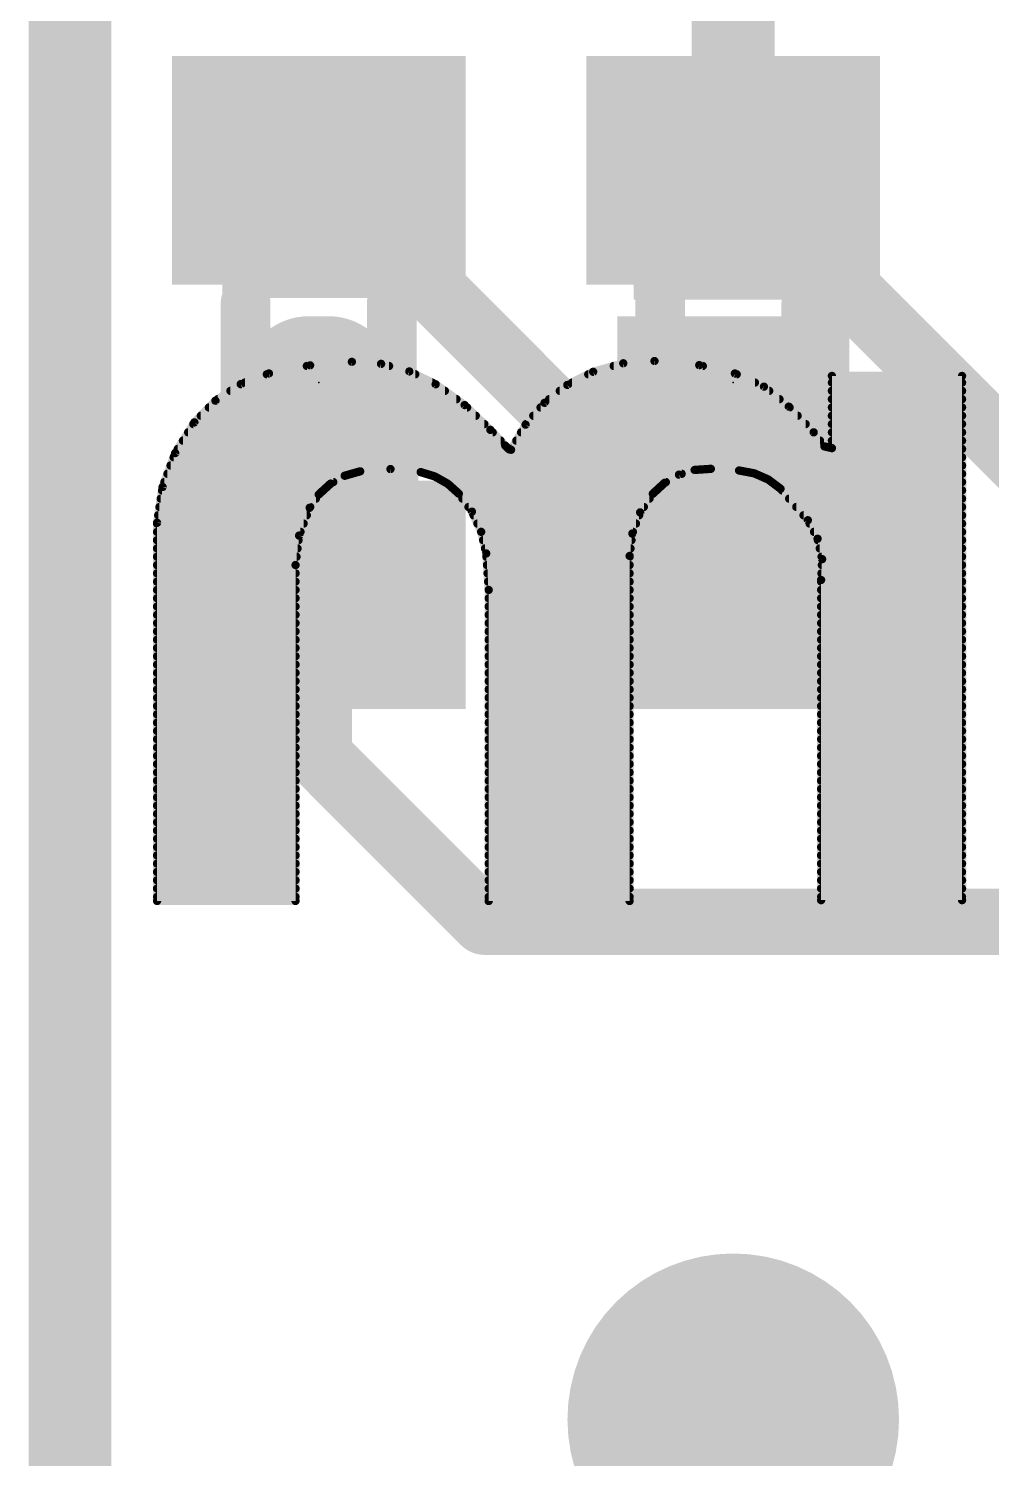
# Model space of a CAD drawing. Extents: x -90 to 26, y -1 to 33.
# Drawn here: x 2.921 to 5.871, y 13.215 to 17.594 of the extents above; entities that cross this region are included whole.
import ezdxf

# ---------------------------------------------------------------- set-up
doc = ezdxf.new("R2010")
doc.units = 0
for name, color, linetype in [('1', 12, 'CONTINUOUS'), ('16', 132, 'CONTINUOUS'), ('18', 110, 'CONTINUOUS'), ('21', 41, 'CONTINUOUS'), ('22', 40, 'CONTINUOUS'), ('23', 53, 'CONTINUOUS'), ('51', 53, 'CONTINUOUS')]:
    doc.layers.add(name, color=color, linetype=linetype)

# ---------------------------------------------------------------- blocks, each defined once
blk = doc.blocks.new('RECT')
blk.add_solid([(-0.5, -0.5), (0.5, -0.5), (-0.5, 0.5), (0.5, 0.5)])
blk = doc.blocks.new('ROUNDV')
at = {"const_width": 0.5}
blk.add_lwpolyline([(0, -0.25, 1), (0, 0.25, 1), (0, -0.25)], format="xyb", dxfattribs=at)

msp = doc.modelspace()

# ---------------------------------------------------------------- linework, layer by layer
at = {"layer": '1'}
for points, const_width in [([(5.08, 17.78), (5.08, 17.16)], 0.254), ([(3.81, 17.16), (3.81, 17.145)], 0.2032), ([(5.08, 17.16), (5.08, 17.145)], 0.254), ([(5.08, 15.875), (3.81, 17.145)], 0.2032), ([(6.35, 15.875), (5.08, 17.145)], 0.2032), ([(3.81, 15.86), (3.81, 15.367)], 0.2032), ([(5.08, 15.86), (5.08, 15.875)], 0.2032), ([(3.81, 15.367), (4.318, 14.859)], 0.2032), ([(9.779, 14.859), (4.318, 14.859)], 0.2032)]:
    msp.add_lwpolyline(points, dxfattribs=dict(at, const_width=const_width))
for points, const_width in [([(3.8608, 17.16, 1), (3.7592, 17.16)], 0.1016), ([(5.1435, 17.16, 1), (5.0165, 17.16)], 0.127), ([(3.8459, 17.1809, 1), (3.7741, 17.1091)], 0.1016), ([(5.0165, 17.16, 1), (5.1435, 17.16)], 0.127), ([(5.0165, 17.145, 1), (5.1435, 17.145)], 0.127), ([(5.1159, 17.1809, 1), (5.0441, 17.1091)], 0.1016), ([(3.7592, 17.145, 1), (3.8608, 17.145)], 0.1016), ([(3.8608, 15.86, 1), (3.7592, 15.86)], 0.1016), ([(5.1308, 15.875, 1), (5.0292, 15.875)], 0.1016), ([(5.0441, 15.8391, 1), (5.1159, 15.9109)], 0.1016), ([(5.0292, 15.86, 1), (5.1308, 15.86)], 0.1016), ([(3.8459, 15.4029, 1), (3.7741, 15.3311)], 0.1016), ([(3.7592, 15.367, 1), (3.8608, 15.367)], 0.1016), ([(4.318, 14.9098, 1), (4.318, 14.8082)], 0.1016), ([(4.2821, 14.8231, 1), (4.3539, 14.8949)], 0.1016)]:
    msp.add_lwpolyline(points, format="xyb", dxfattribs=dict(at, const_width=const_width))
at = {"layer": '16', "const_width": 0.254}
msp.add_lwpolyline([(3.048, 12.573), (3.048, 28.829)], dxfattribs=at)
at = {"layer": '21', "const_width": 0.4064}
msp.add_lwpolyline([(3.7795, 16.51), (3.8405, 16.51)], dxfattribs=at)
at = {"layer": '21', "const_width": 0.2032}
for points in [[(3.7795, 16.6116, 1), (3.7795, 16.4084)], [(3.8405, 16.4084, 1), (3.8405, 16.6116)]]:
    msp.add_lwpolyline(points, format="xyb", dxfattribs=at)
at = {"layer": '22', "const_width": 0.0254}
for points in [[(3.7836, 16.5628), (3.6576, 16.5379)], [(3.7736, 16.5608), (4.0255, 16.5608)], [(3.9116, 16.5735), (3.7836, 16.5628)], [(4.001, 16.5674), (3.9116, 16.5735)], [(4.0876, 16.5442), (4.001, 16.5674)], [(4.1681, 16.5049), (4.0876, 16.5442)], [(4.6507, 16.543), (4.5717, 16.5027)], [(4.743, 16.5691), (4.6507, 16.543)], [(4.7138, 16.5608), (4.9867, 16.5608)], [(4.8387, 16.576), (4.743, 16.5691)], [(4.9759, 16.5633), (4.8387, 16.576)], [(5.0851, 16.5379), (4.9759, 16.5633)], [(3.571, 16.5052), (3.4935, 16.4545)], [(3.6576, 16.5379), (3.571, 16.5052)], [(3.5836, 16.51), (4.1577, 16.51)], [(3.651, 16.5354), (4.1056, 16.5354)], [(4.257, 16.4411), (4.1681, 16.5049)], [(4.5717, 16.5027), (4.5019, 16.448)], [(4.5861, 16.51), (5.1465, 16.51)], [(4.6358, 16.5354), (5.0906, 16.5354)], [(5.174, 16.4975), (5.0851, 16.5379)], [(5.2502, 16.4363), (5.174, 16.4975)], [(5.781, 16.5303), (5.3823, 16.5303)], [(5.3823, 16.5303), (5.3823, 16.3093)], [(5.3823, 16.51), (5.781, 16.51)], [(5.781, 14.925), (5.781, 16.5303)], [(3.4935, 16.4545), (3.429, 16.3881)], [(3.5007, 16.4592), (4.2318, 16.4592)], [(3.5395, 16.4846), (4.1964, 16.4846)], [(4.5161, 16.4592), (5.2217, 16.4592)], [(4.5486, 16.4846), (5.1901, 16.4846)], [(5.3823, 16.4846), (5.781, 16.4846)], [(5.3823, 16.4592), (5.781, 16.4592)], [(3.4487, 16.4084), (4.291, 16.4084)], [(3.4734, 16.4338), (4.2646, 16.4338)], [(4.3358, 16.3652), (4.257, 16.4411)], [(4.5019, 16.448), (4.4437, 16.3811)], [(4.4674, 16.4084), (5.2772, 16.4084)], [(4.4895, 16.4338), (5.2526, 16.4338)], [(5.3264, 16.3576), (5.2502, 16.4363)], [(5.3823, 16.4338), (5.781, 16.4338)], [(5.3823, 16.4084), (5.781, 16.4084)], [(3.429, 16.3881), (3.3702, 16.2942)], [(3.4258, 16.383), (4.3173, 16.383)], [(4.3815, 16.317), (4.3358, 16.3652)], [(4.4437, 16.3811), (4.3993, 16.3043)], [(4.4453, 16.383), (5.3018, 16.383)], [(5.3823, 16.383), (5.781, 16.383)], [(3.394, 16.3322), (4.3671, 16.3322)], [(3.4099, 16.3576), (4.343, 16.3576)], [(4.4154, 16.3322), (5.3458, 16.3322)], [(4.4301, 16.3576), (5.3264, 16.3576)], [(5.3594, 16.3144), (5.3264, 16.3576)], [(5.3823, 16.3576), (5.781, 16.3576)], [(5.3823, 16.3322), (5.781, 16.3322)], [(3.3702, 16.2942), (3.3315, 16.1903)], [(3.3654, 16.2814), (5.781, 16.2814)], [(3.3781, 16.3068), (4.3922, 16.3068)], [(4.3906, 16.3079), (4.3815, 16.317)], [(4.3946, 16.3052), (4.3906, 16.3079)], [(4.3993, 16.3043), (4.3946, 16.3052)], [(4.4007, 16.3068), (5.781, 16.3068)], [(5.3823, 16.3093), (5.3594, 16.3144)], [(3.356, 16.256), (5.781, 16.256)], [(3.8895, 16.2247), (3.937, 16.2382)], [(3.937, 16.2382), (4.0298, 16.2452)], [(4.0298, 16.2452), (4.1224, 16.2357)], [(4.1224, 16.2357), (4.1659, 16.2224)], [(4.9137, 16.2281), (4.9616, 16.2425)], [(4.9616, 16.2425), (5.0114, 16.2458)], [(5.0114, 16.2458), (5.0978, 16.2408)], [(5.0978, 16.2408), (5.1441, 16.2321)], [(5.1441, 16.2321), (5.1872, 16.2132)], [(3.3315, 16.1903), (3.3147, 16.0807)], [(3.3371, 16.2052), (3.8547, 16.2052)], [(3.3465, 16.2306), (3.9104, 16.2306)], [(3.8099, 16.1673), (3.8464, 16.2006)], [(3.8464, 16.2006), (3.8895, 16.2247)], [(4.139, 16.2306), (4.922, 16.2306)], [(4.1659, 16.2224), (4.2055, 16.2)], [(4.1962, 16.2052), (4.8735, 16.2052)], [(4.2055, 16.2), (4.2393, 16.1696)], [(4.8336, 16.1696), (4.8704, 16.2034)], [(4.8704, 16.2034), (4.9137, 16.2281)], [(5.1476, 16.2306), (5.781, 16.2306)], [(5.1872, 16.2132), (5.2248, 16.1849)], [(5.1978, 16.2052), (5.781, 16.2052)], [(3.326, 16.1544), (3.8012, 16.1544)], [(3.3299, 16.1798), (3.8237, 16.1798)], [(3.7821, 16.1265), (3.8099, 16.1673)], [(4.2279, 16.1798), (4.8447, 16.1798)], [(4.2393, 16.1696), (4.2794, 16.1147)], [(4.2504, 16.1544), (4.8233, 16.1544)], [(4.7949, 16.1124), (4.8336, 16.1696)], [(5.2248, 16.1849), (5.3086, 16.0884)], [(5.2292, 16.1798), (5.781, 16.1798)], [(5.2513, 16.1544), (5.781, 16.1544)], [(3.3182, 16.1036), (3.7734, 16.1036)], [(3.3221, 16.129), (3.7838, 16.129)], [(3.7499, 16.0415), (3.7821, 16.1265)], [(4.2689, 16.129), (4.8061, 16.129)], [(4.2794, 16.1147), (4.3077, 16.053)], [(4.2845, 16.1036), (4.7916, 16.1036)], [(4.7707, 16.0477), (4.7949, 16.1124)], [(5.2733, 16.129), (5.781, 16.129)], [(5.2954, 16.1036), (5.781, 16.1036)], [(3.3147, 16.0807), (3.3147, 14.9225)], [(3.3147, 16.0782), (3.7638, 16.0782)], [(4.2961, 16.0782), (4.7821, 16.0782)], [(5.3086, 16.0884), (5.3384, 16.0318)], [(5.314, 16.0782), (5.781, 16.0782)], [(3.3147, 16.0528), (3.7541, 16.0528)], [(3.3147, 16.0274), (3.7481, 16.0274)], [(3.7389, 15.9512), (3.7499, 16.0415)], [(4.3077, 16.053), (4.3231, 15.9868)], [(4.3077, 16.0528), (4.7726, 16.0528)], [(4.3136, 16.0274), (4.7683, 16.0274)], [(4.7625, 15.9791), (4.7707, 16.0477)], [(5.3274, 16.0528), (5.781, 16.0528)], [(5.3384, 16.0318), (5.3523, 15.9694)], [(5.3394, 16.0274), (5.781, 16.0274)], [(3.3147, 16.002), (3.7451, 16.002)], [(3.3147, 15.9766), (3.742, 15.9766)], [(4.3196, 16.002), (4.7652, 16.002)], [(4.3231, 15.9868), (4.3307, 15.875)], [(4.3238, 15.9766), (4.7625, 15.9766)], [(4.7625, 14.9225), (4.7625, 15.9791)], [(5.345, 16.002), (5.781, 16.002)], [(5.3523, 15.9694), (5.3492, 15.9055)], [(5.3507, 15.9766), (5.781, 15.9766)], [(3.3147, 15.9512), (3.7389, 15.9512)], [(3.3147, 15.9258), (3.7389, 15.9258)], [(3.7389, 14.9225), (3.7389, 15.9512)], [(4.3255, 15.9512), (4.7625, 15.9512)], [(4.3272, 15.9258), (4.7625, 15.9258)], [(5.3502, 15.9258), (5.781, 15.9258)], [(5.3514, 15.9512), (5.781, 15.9512)], [(3.3147, 15.9004), (3.7389, 15.9004)], [(4.329, 15.9004), (4.7625, 15.9004)], [(5.3492, 15.9055), (5.3492, 14.925)], [(5.3492, 15.9004), (5.781, 15.9004)], [(3.3147, 15.875), (3.7389, 15.875)], [(3.3147, 15.8496), (3.7389, 15.8496)], [(4.3307, 15.875), (4.3307, 14.9225)], [(4.3307, 15.875), (4.7625, 15.875)], [(4.3307, 15.8496), (4.7625, 15.8496)], [(5.3492, 15.875), (5.781, 15.875)], [(5.3492, 15.8496), (5.781, 15.8496)], [(3.3147, 15.8242), (3.7389, 15.8242)], [(3.3147, 15.7988), (3.7389, 15.7988)], [(4.3307, 15.8242), (4.7625, 15.8242)], [(4.3307, 15.7988), (4.7625, 15.7988)], [(5.3492, 15.8242), (5.781, 15.8242)], [(5.3492, 15.7988), (5.781, 15.7988)], [(3.3147, 15.7734), (3.7389, 15.7734)], [(4.3307, 15.7734), (4.7625, 15.7734)], [(5.3492, 15.7734), (5.781, 15.7734)], [(3.3147, 15.748), (3.7389, 15.748)], [(3.3147, 15.7226), (3.7389, 15.7226)], [(4.3307, 15.748), (4.7625, 15.748)], [(4.3307, 15.7226), (4.7625, 15.7226)], [(5.3492, 15.748), (5.781, 15.748)], [(5.3492, 15.7226), (5.781, 15.7226)], [(3.3147, 15.6972), (3.7389, 15.6972)], [(3.3147, 15.6718), (3.7389, 15.6718)], [(4.3307, 15.6972), (4.7625, 15.6972)], [(4.3307, 15.6718), (4.7625, 15.6718)], [(5.3492, 15.6972), (5.781, 15.6972)], [(5.3492, 15.6718), (5.781, 15.6718)], [(3.3147, 15.6464), (3.7389, 15.6464)], [(3.3147, 15.621), (3.7389, 15.621)], [(4.3307, 15.6464), (4.7625, 15.6464)], [(4.3307, 15.621), (4.7625, 15.621)], [(5.3492, 15.6464), (5.781, 15.6464)], [(5.3492, 15.621), (5.781, 15.621)], [(3.3147, 15.5956), (3.7389, 15.5956)], [(4.3307, 15.5956), (4.7625, 15.5956)], [(5.3492, 15.5956), (5.781, 15.5956)], [(3.3147, 15.5702), (3.7389, 15.5702)], [(3.3147, 15.5448), (3.7389, 15.5448)], [(4.3307, 15.5702), (4.7625, 15.5702)], [(4.3307, 15.5448), (4.7625, 15.5448)], [(5.3492, 15.5702), (5.781, 15.5702)], [(5.3492, 15.5448), (5.781, 15.5448)], [(3.3147, 15.5194), (3.7389, 15.5194)], [(3.3147, 15.494), (3.7389, 15.494)], [(4.3307, 15.5194), (4.7625, 15.5194)], [(4.3307, 15.494), (4.7625, 15.494)], [(5.3492, 15.5194), (5.781, 15.5194)], [(5.3492, 15.494), (5.781, 15.494)], [(3.3147, 15.4686), (3.7389, 15.4686)], [(4.3307, 15.4686), (4.7625, 15.4686)], [(5.3492, 15.4686), (5.781, 15.4686)], [(3.3147, 15.4432), (3.7389, 15.4432)], [(3.3147, 15.4178), (3.7389, 15.4178)], [(4.3307, 15.4432), (4.7625, 15.4432)], [(4.3307, 15.4178), (4.7625, 15.4178)], [(5.3492, 15.4432), (5.781, 15.4432)], [(5.3492, 15.4178), (5.781, 15.4178)], [(3.3147, 15.3924), (3.7389, 15.3924)], [(3.3147, 15.367), (3.7389, 15.367)], [(4.3307, 15.3924), (4.7625, 15.3924)], [(4.3307, 15.367), (4.7625, 15.367)], [(5.3492, 15.3924), (5.781, 15.3924)], [(5.3492, 15.367), (5.781, 15.367)], [(3.3147, 15.3416), (3.7389, 15.3416)], [(3.3147, 15.3162), (3.7389, 15.3162)], [(4.3307, 15.3416), (4.7625, 15.3416)], [(4.3307, 15.3162), (4.7625, 15.3162)], [(5.3492, 15.3416), (5.781, 15.3416)], [(5.3492, 15.3162), (5.781, 15.3162)], [(3.3147, 15.2908), (3.7389, 15.2908)], [(4.3307, 15.2908), (4.7625, 15.2908)], [(5.3492, 15.2908), (5.781, 15.2908)], [(3.3147, 15.2654), (3.7389, 15.2654)], [(3.3147, 15.24), (3.7389, 15.24)], [(4.3307, 15.2654), (4.7625, 15.2654)], [(4.3307, 15.24), (4.7625, 15.24)], [(5.3492, 15.2654), (5.781, 15.2654)], [(5.3492, 15.24), (5.781, 15.24)], [(3.3147, 15.2146), (3.7389, 15.2146)], [(3.3147, 15.1892), (3.7389, 15.1892)], [(4.3307, 15.2146), (4.7625, 15.2146)], [(4.3307, 15.1892), (4.7625, 15.1892)], [(5.3492, 15.2146), (5.781, 15.2146)], [(5.3492, 15.1892), (5.781, 15.1892)], [(3.3147, 15.1638), (3.7389, 15.1638)], [(3.3147, 15.1384), (3.7389, 15.1384)], [(4.3307, 15.1638), (4.7625, 15.1638)], [(4.3307, 15.1384), (4.7625, 15.1384)], [(5.3492, 15.1638), (5.781, 15.1638)], [(5.3492, 15.1384), (5.781, 15.1384)], [(3.3147, 15.113), (3.7389, 15.113)], [(4.3307, 15.113), (4.7625, 15.113)], [(5.3492, 15.113), (5.781, 15.113)], [(3.3147, 15.0876), (3.7389, 15.0876)], [(3.3147, 15.0622), (3.7389, 15.0622)], [(4.3307, 15.0876), (4.7625, 15.0876)], [(4.3307, 15.0622), (4.7625, 15.0622)], [(5.3492, 15.0876), (5.781, 15.0876)], [(5.3492, 15.0622), (5.781, 15.0622)], [(3.3147, 15.0368), (3.7389, 15.0368)], [(3.3147, 15.0114), (3.7389, 15.0114)], [(4.3307, 15.0368), (4.7625, 15.0368)], [(4.3307, 15.0114), (4.7625, 15.0114)], [(5.3492, 15.0368), (5.781, 15.0368)], [(5.3492, 15.0114), (5.781, 15.0114)], [(3.3147, 14.986), (3.7389, 14.986)], [(4.3307, 14.986), (4.7625, 14.986)], [(5.3492, 14.986), (5.781, 14.986)], [(3.3147, 14.9606), (3.7389, 14.9606)], [(3.3147, 14.9352), (3.7389, 14.9352)], [(3.3147, 14.9225), (3.7389, 14.9225)], [(4.3307, 14.9606), (4.7625, 14.9606)], [(4.3307, 14.9352), (4.7625, 14.9352)], [(4.3307, 14.9225), (4.7625, 14.9225)], [(5.3492, 14.9606), (5.781, 14.9606)], [(5.3492, 14.9352), (5.781, 14.9352)], [(5.3492, 14.925), (5.781, 14.925)]]:
    msp.add_lwpolyline(points, dxfattribs=at)
at = {"layer": '22', "const_width": 0.0127}
for points in [[(3.7736, 16.5672, 1), (3.7736, 16.5544)], [(3.7831, 16.5691, 1), (3.7841, 16.5565)], [(3.7848, 16.5566, 1), (3.7824, 16.569)], [(3.912, 16.5798, 1), (3.9112, 16.5672)], [(3.9121, 16.5672, 1), (3.9111, 16.5798)], [(4.0026, 16.5735, 1), (3.9994, 16.5612)], [(4.0006, 16.561, 1), (4.0014, 16.5737)], [(4.0255, 16.5544, 1), (4.0255, 16.5672)], [(4.0904, 16.5499, 1), (4.0848, 16.5385)], [(4.0859, 16.5381, 1), (4.0892, 16.5503)], [(4.649, 16.5491, 1), (4.6524, 16.5369)], [(4.6536, 16.5373, 1), (4.6478, 16.5487)], [(4.7138, 16.5672, 1), (4.7138, 16.5544)], [(4.7426, 16.5754, 1), (4.7435, 16.5627)], [(4.7447, 16.5629, 1), (4.7413, 16.5752)], [(4.8393, 16.5823, 1), (4.8381, 16.5697)], [(4.8392, 16.5697, 1), (4.8382, 16.5823)], [(4.9773, 16.5695, 1), (4.9745, 16.5571)], [(4.9753, 16.557, 1), (4.9765, 16.5696)], [(4.9867, 16.5544, 1), (4.9867, 16.5672)], [(3.5687, 16.5112, 1), (3.5732, 16.4993)], [(3.5744, 16.4999, 1), (3.5675, 16.5106)], [(3.5836, 16.5164, 1), (3.5836, 16.5037)], [(3.651, 16.5418, 1), (3.651, 16.529)], [(3.6564, 16.5441, 1), (3.6588, 16.5317)], [(3.6598, 16.532, 1), (3.6554, 16.5438)], [(4.1056, 16.529, 1), (4.1056, 16.5418)], [(4.1577, 16.5037, 1), (4.1577, 16.5164)], [(4.1718, 16.5101, 1), (4.1644, 16.4997)], [(4.1653, 16.4992, 1), (4.1709, 16.5106)], [(4.5688, 16.5083, 1), (4.5746, 16.497)], [(4.5756, 16.4977, 1), (4.5678, 16.5077)], [(4.5861, 16.5164, 1), (4.5861, 16.5037)], [(4.6358, 16.5418, 1), (4.6358, 16.529)], [(5.0877, 16.5437, 1), (5.0825, 16.5321)], [(5.0837, 16.5317, 1), (5.0865, 16.5441)], [(5.0906, 16.529, 1), (5.0906, 16.5418)], [(5.1465, 16.5037, 1), (5.1465, 16.5164)], [(5.178, 16.5024, 1), (5.1701, 16.4925)], [(5.1714, 16.4917, 1), (5.1767, 16.5032)], [(5.3887, 16.5303, 1), (5.3759, 16.5303)], [(5.3823, 16.5367, 1), (5.3823, 16.5239)], [(5.3823, 16.5164, 1), (5.3823, 16.5037)], [(5.7874, 16.5303, 1), (5.7747, 16.5303)], [(5.781, 16.5239, 1), (5.781, 16.5367)], [(5.781, 16.5037, 1), (5.781, 16.5164)], [(3.49, 16.4598, 1), (3.497, 16.4492)], [(3.4981, 16.4501, 1), (3.489, 16.4589)], [(3.5007, 16.4656, 1), (3.5007, 16.4528)], [(3.5395, 16.491, 1), (3.5395, 16.4782)], [(4.1964, 16.4782, 1), (4.1964, 16.491)], [(4.2318, 16.4528, 1), (4.2318, 16.4656)], [(4.5161, 16.4656, 1), (4.5161, 16.4528)], [(4.5486, 16.491, 1), (4.5486, 16.4782)], [(5.1901, 16.4782, 1), (5.1901, 16.491)], [(5.2217, 16.4528, 1), (5.2217, 16.4656)], [(5.3823, 16.491, 1), (5.3823, 16.4782)], [(5.3823, 16.4656, 1), (5.3823, 16.4528)], [(5.781, 16.4782, 1), (5.781, 16.491)], [(5.781, 16.4528, 1), (5.781, 16.4656)], [(3.4487, 16.4148, 1), (3.4487, 16.402)], [(3.4734, 16.4402, 1), (3.4734, 16.4275)], [(4.2614, 16.4457, 1), (4.2526, 16.4365)], [(4.2533, 16.4359, 1), (4.2607, 16.4463)], [(4.2646, 16.4275, 1), (4.2646, 16.4402)], [(4.291, 16.402, 1), (4.291, 16.4148)], [(4.4674, 16.4148, 1), (4.4674, 16.402)], [(4.4895, 16.4402, 1), (4.4895, 16.4275)], [(4.4979, 16.453, 1), (4.5058, 16.443)], [(4.5066, 16.4439, 1), (4.4971, 16.4522)], [(5.2548, 16.4407, 1), (5.2456, 16.4319)], [(5.2462, 16.4313, 1), (5.2542, 16.4413)], [(5.2526, 16.4275, 1), (5.2526, 16.4402)], [(5.2772, 16.402, 1), (5.2772, 16.4148)], [(5.3823, 16.4402, 1), (5.3823, 16.4275)], [(5.3823, 16.4148, 1), (5.3823, 16.402)], [(5.781, 16.4275, 1), (5.781, 16.4402)], [(5.781, 16.402, 1), (5.781, 16.4148)], [(3.4258, 16.3894, 1), (3.4258, 16.3766)], [(3.4244, 16.3925, 1), (3.4336, 16.3837)], [(3.4344, 16.3847, 1), (3.4236, 16.3915)], [(4.3173, 16.3766, 1), (4.3173, 16.3894)], [(4.3404, 16.3696, 1), (4.3312, 16.3608)], [(4.3314, 16.3606, 1), (4.3402, 16.3698)], [(4.4389, 16.3853, 1), (4.4485, 16.3769)], [(4.4492, 16.3779, 1), (4.4382, 16.3843)], [(4.4453, 16.3894, 1), (4.4453, 16.3766)], [(5.3018, 16.3766, 1), (5.3018, 16.3894)], [(5.3823, 16.3894, 1), (5.3823, 16.3766)], [(5.781, 16.3766, 1), (5.781, 16.3894)], [(3.394, 16.3386, 1), (3.394, 16.3258)], [(3.4099, 16.364, 1), (3.4099, 16.3513)], [(4.343, 16.3513, 1), (4.343, 16.364)], [(4.3671, 16.3258, 1), (4.3671, 16.3386)], [(4.4154, 16.3386, 1), (4.4154, 16.3258)], [(4.4301, 16.364, 1), (4.4301, 16.3513)], [(5.3314, 16.3615, 1), (5.3214, 16.3537)], [(5.3218, 16.3532, 1), (5.331, 16.362)], [(5.3264, 16.3513, 1), (5.3264, 16.364)], [(5.3458, 16.3258, 1), (5.3458, 16.3386)], [(5.3823, 16.364, 1), (5.3823, 16.3513)], [(5.3823, 16.3386, 1), (5.3823, 16.3258)], [(5.781, 16.3513, 1), (5.781, 16.364)], [(5.781, 16.3258, 1), (5.781, 16.3386)], [(3.3654, 16.2878, 1), (3.3654, 16.2751)], [(3.3648, 16.2975, 1), (3.3755, 16.2908)], [(3.3761, 16.2919, 1), (3.3642, 16.2964)], [(3.3781, 16.3132, 1), (3.3781, 16.3004)], [(4.386, 16.3215, 1), (4.377, 16.3125)], [(4.3769, 16.3126, 1), (4.3861, 16.3214)], [(4.3941, 16.3132, 1), (4.3871, 16.3026)], [(4.3861, 16.3034, 1), (4.3951, 16.3124)], [(4.3958, 16.3115, 1), (4.3934, 16.299)], [(4.391, 16.3, 1), (4.3981, 16.3105)], [(4.3922, 16.3004, 1), (4.3922, 16.3132)], [(4.3938, 16.3075, 1), (4.4048, 16.3011)], [(4.4007, 16.3132, 1), (4.4007, 16.3004)], [(4.3981, 16.2981, 1), (4.4005, 16.3105)], [(5.3608, 16.3206, 1), (5.358, 16.3082)], [(5.3544, 16.3105, 1), (5.3644, 16.3183)], [(5.3759, 16.3093, 1), (5.3887, 16.3093)], [(5.3809, 16.3031, 1), (5.3837, 16.3155)], [(5.781, 16.3004, 1), (5.781, 16.3132)], [(5.781, 16.2751, 1), (5.781, 16.2878)], [(3.356, 16.2624, 1), (3.356, 16.2496)], [(3.9365, 16.2445, 1), (3.9375, 16.2319)], [(3.9387, 16.2321, 1), (3.9353, 16.2443)], [(4.0305, 16.2515, 1), (4.0292, 16.2388)], [(4.0303, 16.2388, 1), (4.0293, 16.2515)], [(4.1243, 16.2418, 1), (4.1205, 16.2296)], [(4.1218, 16.2294, 1), (4.123, 16.242)], [(4.9612, 16.2488, 1), (4.962, 16.2362)], [(4.9634, 16.2364, 1), (4.9597, 16.2486)], [(5.0118, 16.2521, 1), (5.011, 16.2395)], [(5.0118, 16.2395, 1), (5.011, 16.2521)], [(5.099, 16.247, 1), (5.0966, 16.2346)], [(5.0974, 16.2345, 1), (5.0982, 16.2471)], [(5.1466, 16.238, 1), (5.1415, 16.2263)], [(5.1429, 16.2259, 1), (5.1452, 16.2384)], [(5.781, 16.2496, 1), (5.781, 16.2624)], [(3.3378, 16.1893, 1), (3.3253, 16.1912)], [(3.3371, 16.2116, 1), (3.3371, 16.1989)], [(3.3465, 16.237, 1), (3.3465, 16.2242)], [(3.8433, 16.2061, 1), (3.8495, 16.195)], [(3.8507, 16.1959, 1), (3.8421, 16.2053)], [(3.8547, 16.1989, 1), (3.8547, 16.2116)], [(3.8878, 16.2308, 1), (3.8913, 16.2185)], [(3.8926, 16.2191, 1), (3.8864, 16.2302)], [(3.9104, 16.2242, 1), (3.9104, 16.237)], [(4.139, 16.237, 1), (4.139, 16.2242)], [(4.169, 16.2279, 1), (4.1628, 16.2168)], [(4.164, 16.2163, 1), (4.1677, 16.2284)], [(4.1962, 16.2116, 1), (4.1962, 16.1989)], [(4.2097, 16.2047, 1), (4.2012, 16.1953)], [(4.2023, 16.1945, 1), (4.2086, 16.2055)], [(4.8672, 16.2089, 1), (4.8735, 16.1979)], [(4.8747, 16.1987, 1), (4.8661, 16.2081)], [(4.8735, 16.1989, 1), (4.8735, 16.2116)], [(4.9119, 16.2342, 1), (4.9156, 16.222)], [(4.9169, 16.2226, 1), (4.9106, 16.2336)], [(4.922, 16.2242, 1), (4.922, 16.237)], [(5.1476, 16.237, 1), (5.1476, 16.2242)], [(5.191, 16.2183, 1), (5.1833, 16.2081)], [(5.1846, 16.2074, 1), (5.1897, 16.219)], [(5.1978, 16.2116, 1), (5.1978, 16.1989)], [(5.781, 16.2242, 1), (5.781, 16.237)], [(5.781, 16.1989, 1), (5.781, 16.2116)], [(3.326, 16.1608, 1), (3.326, 16.1481)], [(3.3299, 16.1862, 1), (3.3299, 16.1734)], [(3.3256, 16.1925, 1), (3.3375, 16.188)], [(3.8012, 16.1481, 1), (3.8012, 16.1608)], [(3.8057, 16.172, 1), (3.8142, 16.1626)], [(3.8152, 16.1637, 1), (3.8047, 16.1709)], [(3.8237, 16.1734, 1), (3.8237, 16.1862)], [(4.2279, 16.1862, 1), (4.2279, 16.1734)], [(4.2444, 16.1733, 1), (4.2342, 16.1659)], [(4.2351, 16.1649, 1), (4.2435, 16.1743)], [(4.2504, 16.1608, 1), (4.2504, 16.1481)], [(4.8233, 16.1481, 1), (4.8233, 16.1608)], [(4.8293, 16.1743, 1), (4.8379, 16.1649)], [(4.8389, 16.166, 1), (4.8283, 16.1732)], [(4.8447, 16.1734, 1), (4.8447, 16.1862)], [(5.2296, 16.1891, 1), (5.22, 16.1807)], [(5.221, 16.1798, 1), (5.2286, 16.19)], [(5.2292, 16.1862, 1), (5.2292, 16.1734)], [(5.2513, 16.1608, 1), (5.2513, 16.1481)], [(5.781, 16.1734, 1), (5.781, 16.1862)], [(5.781, 16.1481, 1), (5.781, 16.1608)], [(3.3182, 16.11, 1), (3.3182, 16.0972)], [(3.3221, 16.1354, 1), (3.3221, 16.1227)], [(3.7734, 16.0972, 1), (3.7734, 16.11)], [(3.7769, 16.1301, 1), (3.7873, 16.1229)], [(3.788, 16.1242, 1), (3.7762, 16.1288)], [(3.7838, 16.1227, 1), (3.7838, 16.1354)], [(4.2689, 16.1354, 1), (4.2689, 16.1227)], [(4.2851, 16.1174, 1), (4.2736, 16.1121)], [(4.2742, 16.111, 1), (4.2845, 16.1185)], [(4.2845, 16.11, 1), (4.2845, 16.0972)], [(4.7896, 16.116, 1), (4.8001, 16.1088)], [(4.8008, 16.1102, 1), (4.7889, 16.1146)], [(4.7916, 16.0972, 1), (4.7916, 16.11)], [(4.8061, 16.1227, 1), (4.8061, 16.1354)], [(5.2733, 16.1354, 1), (5.2733, 16.1227)], [(5.2954, 16.11, 1), (5.2954, 16.0972)], [(5.781, 16.1227, 1), (5.781, 16.1354)], [(5.781, 16.0972, 1), (5.781, 16.11)], [(3.3211, 16.0807, 1), (3.3084, 16.0807)], [(3.3147, 16.0846, 1), (3.3147, 16.0719)], [(3.3084, 16.0817, 1), (3.321, 16.0797)], [(3.7638, 16.0719, 1), (3.7638, 16.0846)], [(4.2961, 16.0846, 1), (4.2961, 16.0719)], [(4.7821, 16.0719, 1), (4.7821, 16.0846)], [(5.3142, 16.0914, 1), (5.303, 16.0854)], [(5.3038, 16.0842, 1), (5.3134, 16.0926)], [(5.314, 16.0846, 1), (5.314, 16.0719)], [(5.781, 16.0719, 1), (5.781, 16.0846)], [(3.3147, 16.0592, 1), (3.3147, 16.0465)], [(3.3147, 16.0338, 1), (3.3147, 16.021)], [(3.7439, 16.0437, 1), (3.7558, 16.0392)], [(3.7562, 16.0407, 1), (3.7435, 16.0422)], [(3.7481, 16.021, 1), (3.7481, 16.0338)], [(3.7541, 16.0465, 1), (3.7541, 16.0592)], [(4.3139, 16.0544, 1), (4.3015, 16.0515)], [(4.3077, 16.0592, 1), (4.3077, 16.0465)], [(4.3019, 16.0503, 1), (4.3134, 16.0556)], [(4.3136, 16.0338, 1), (4.3136, 16.021)], [(4.777, 16.0469, 1), (4.7644, 16.0484)], [(4.7648, 16.0499, 1), (4.7767, 16.0455)], [(4.7683, 16.021, 1), (4.7683, 16.0338)], [(4.7726, 16.0465, 1), (4.7726, 16.0592)], [(5.3274, 16.0592, 1), (5.3274, 16.0465)], [(5.3446, 16.0332, 1), (5.3322, 16.0304)], [(5.3328, 16.0289, 1), (5.344, 16.0348)], [(5.3394, 16.0338, 1), (5.3394, 16.021)], [(5.781, 16.0465, 1), (5.781, 16.0592)], [(5.781, 16.021, 1), (5.781, 16.0338)], [(3.3147, 16.0084, 1), (3.3147, 15.9957)], [(3.3147, 15.983, 1), (3.3147, 15.9703)], [(3.742, 15.9703, 1), (3.742, 15.983)], [(3.7451, 15.9957, 1), (3.7451, 16.0084)], [(4.3196, 16.0084, 1), (4.3196, 15.9957)], [(4.3294, 15.9872, 1), (4.3168, 15.9864)], [(4.3169, 15.9854, 1), (4.3293, 15.9882)], [(4.3238, 15.983, 1), (4.3238, 15.9703)], [(4.7689, 15.9791, 1), (4.7561, 15.9791)], [(4.7562, 15.9799, 1), (4.7688, 15.9783)], [(4.7625, 15.9703, 1), (4.7625, 15.983)], [(4.7652, 15.9957, 1), (4.7652, 16.0084)], [(5.345, 16.0084, 1), (5.345, 15.9957)], [(5.3507, 15.983, 1), (5.3507, 15.9703)], [(5.3586, 15.9691, 1), (5.3459, 15.9697)], [(5.781, 15.9957, 1), (5.781, 16.0084)], [(5.781, 15.9703, 1), (5.781, 15.983)], [(3.3147, 15.9322, 1), (3.3147, 15.9195)], [(3.3147, 15.9575, 1), (3.3147, 15.9449)], [(3.7326, 15.952, 1), (3.7452, 15.9504)], [(3.7452, 15.9512, 1), (3.7326, 15.9512)], [(3.7389, 15.9449, 1), (3.7389, 15.9575)], [(3.7389, 15.9195, 1), (3.7389, 15.9322)], [(4.3255, 15.9575, 1), (4.3255, 15.9449)], [(4.3272, 15.9322, 1), (4.3272, 15.9195)], [(4.7625, 15.9449, 1), (4.7625, 15.9575)], [(4.7625, 15.9195, 1), (4.7625, 15.9322)], [(5.3502, 15.9322, 1), (5.3502, 15.9195)], [(5.3514, 15.9575, 1), (5.3514, 15.9449)], [(5.3461, 15.968, 1), (5.3585, 15.9708)], [(5.781, 15.9449, 1), (5.781, 15.9575)], [(5.781, 15.9195, 1), (5.781, 15.9322)], [(3.3147, 15.9068, 1), (3.3147, 15.8941)], [(3.7389, 15.8941, 1), (3.7389, 15.9068)], [(4.329, 15.9068, 1), (4.329, 15.8941)], [(4.7625, 15.8941, 1), (4.7625, 15.9068)], [(5.3556, 15.9055, 1), (5.3429, 15.9055)], [(5.3492, 15.9068, 1), (5.3492, 15.8941)], [(5.3429, 15.9058, 1), (5.3555, 15.9052)], [(5.781, 15.8941, 1), (5.781, 15.9068)], [(3.3147, 15.8559, 1), (3.3147, 15.8433)], [(3.3147, 15.8813, 1), (3.3147, 15.8687)], [(3.7389, 15.8687, 1), (3.7389, 15.8813)], [(3.7389, 15.8433, 1), (3.7389, 15.8559)], [(4.3371, 15.875, 1), (4.3243, 15.875)], [(4.3244, 15.8746, 1), (4.337, 15.8754)], [(4.3307, 15.8559, 1), (4.3307, 15.8433)], [(4.3307, 15.8813, 1), (4.3307, 15.8687)], [(4.7625, 15.8687, 1), (4.7625, 15.8813)], [(4.7625, 15.8433, 1), (4.7625, 15.8559)], [(5.3492, 15.8813, 1), (5.3492, 15.8687)], [(5.3492, 15.8559, 1), (5.3492, 15.8433)], [(5.781, 15.8687, 1), (5.781, 15.8813)], [(5.781, 15.8433, 1), (5.781, 15.8559)], [(3.3147, 15.8306, 1), (3.3147, 15.8179)], [(3.3147, 15.8051, 1), (3.3147, 15.7925)], [(3.7389, 15.8179, 1), (3.7389, 15.8306)], [(3.7389, 15.7925, 1), (3.7389, 15.8051)], [(4.3307, 15.8306, 1), (4.3307, 15.8179)], [(4.3307, 15.8051, 1), (4.3307, 15.7925)], [(4.7625, 15.8179, 1), (4.7625, 15.8306)], [(4.7625, 15.7925, 1), (4.7625, 15.8051)], [(5.3492, 15.8306, 1), (5.3492, 15.8179)], [(5.3492, 15.8051, 1), (5.3492, 15.7925)], [(5.781, 15.8179, 1), (5.781, 15.8306)], [(5.781, 15.7925, 1), (5.781, 15.8051)], [(3.3147, 15.7797, 1), (3.3147, 15.7671)], [(3.7389, 15.7671, 1), (3.7389, 15.7797)], [(4.3307, 15.7797, 1), (4.3307, 15.7671)], [(4.7625, 15.7671, 1), (4.7625, 15.7797)], [(5.3492, 15.7797, 1), (5.3492, 15.7671)], [(5.781, 15.7671, 1), (5.781, 15.7797)], [(3.3147, 15.7544, 1), (3.3147, 15.7417)], [(3.3147, 15.7289, 1), (3.3147, 15.7163)], [(3.7389, 15.7417, 1), (3.7389, 15.7544)], [(3.7389, 15.7163, 1), (3.7389, 15.7289)], [(4.3307, 15.7544, 1), (4.3307, 15.7417)], [(4.3307, 15.7289, 1), (4.3307, 15.7163)], [(4.7625, 15.7417, 1), (4.7625, 15.7544)], [(4.7625, 15.7163, 1), (4.7625, 15.7289)], [(5.3492, 15.7544, 1), (5.3492, 15.7417)], [(5.3492, 15.7289, 1), (5.3492, 15.7163)], [(5.781, 15.7417, 1), (5.781, 15.7544)], [(5.781, 15.7163, 1), (5.781, 15.7289)], [(3.3147, 15.7035, 1), (3.3147, 15.6909)], [(3.3147, 15.6782, 1), (3.3147, 15.6655)], [(3.7389, 15.6909, 1), (3.7389, 15.7035)], [(3.7389, 15.6655, 1), (3.7389, 15.6782)], [(4.3307, 15.7035, 1), (4.3307, 15.6909)], [(4.3307, 15.6782, 1), (4.3307, 15.6655)], [(4.7625, 15.6909, 1), (4.7625, 15.7035)], [(4.7625, 15.6655, 1), (4.7625, 15.6782)], [(5.3492, 15.7035, 1), (5.3492, 15.6909)], [(5.3492, 15.6782, 1), (5.3492, 15.6655)], [(5.781, 15.6909, 1), (5.781, 15.7035)], [(5.781, 15.6655, 1), (5.781, 15.6782)], [(3.3147, 15.6273, 1), (3.3147, 15.6147)], [(3.3147, 15.6527, 1), (3.3147, 15.6401)], [(3.7389, 15.6401, 1), (3.7389, 15.6527)], [(3.7389, 15.6147, 1), (3.7389, 15.6273)], [(4.3307, 15.6273, 1), (4.3307, 15.6147)], [(4.3307, 15.6527, 1), (4.3307, 15.6401)], [(4.7625, 15.6401, 1), (4.7625, 15.6527)], [(4.7625, 15.6147, 1), (4.7625, 15.6273)], [(5.3492, 15.6527, 1), (5.3492, 15.6401)], [(5.3492, 15.6273, 1), (5.3492, 15.6147)], [(5.781, 15.6401, 1), (5.781, 15.6527)], [(5.781, 15.6147, 1), (5.781, 15.6273)], [(3.3147, 15.602, 1), (3.3147, 15.5893)], [(3.7389, 15.5893, 1), (3.7389, 15.602)], [(4.3307, 15.602, 1), (4.3307, 15.5893)], [(4.7625, 15.5893, 1), (4.7625, 15.602)], [(5.3492, 15.602, 1), (5.3492, 15.5893)], [(5.781, 15.5893, 1), (5.781, 15.602)], [(3.3147, 15.5766, 1), (3.3147, 15.5639)], [(3.3147, 15.5511, 1), (3.3147, 15.5385)], [(3.7389, 15.5639, 1), (3.7389, 15.5766)], [(3.7389, 15.5385, 1), (3.7389, 15.5511)], [(4.3307, 15.5766, 1), (4.3307, 15.5639)], [(4.3307, 15.5511, 1), (4.3307, 15.5385)], [(4.7625, 15.5639, 1), (4.7625, 15.5766)], [(4.7625, 15.5385, 1), (4.7625, 15.5511)], [(5.3492, 15.5766, 1), (5.3492, 15.5639)], [(5.3492, 15.5511, 1), (5.3492, 15.5385)], [(5.781, 15.5639, 1), (5.781, 15.5766)], [(5.781, 15.5385, 1), (5.781, 15.5511)], [(3.3147, 15.5258, 1), (3.3147, 15.5131)], [(3.3147, 15.5004, 1), (3.3147, 15.4877)], [(3.7389, 15.5131, 1), (3.7389, 15.5258)], [(3.7389, 15.4877, 1), (3.7389, 15.5004)], [(4.3307, 15.5258, 1), (4.3307, 15.5131)], [(4.3307, 15.5004, 1), (4.3307, 15.4877)], [(4.7625, 15.5131, 1), (4.7625, 15.5258)], [(4.7625, 15.4877, 1), (4.7625, 15.5004)], [(5.3492, 15.5258, 1), (5.3492, 15.5131)], [(5.3492, 15.5004, 1), (5.3492, 15.4877)], [(5.781, 15.5131, 1), (5.781, 15.5258)], [(5.781, 15.4877, 1), (5.781, 15.5004)], [(3.3147, 15.4749, 1), (3.3147, 15.4623)], [(3.7389, 15.4623, 1), (3.7389, 15.4749)], [(4.3307, 15.4749, 1), (4.3307, 15.4623)], [(4.7625, 15.4623, 1), (4.7625, 15.4749)], [(5.3492, 15.4749, 1), (5.3492, 15.4623)], [(5.781, 15.4623, 1), (5.781, 15.4749)], [(3.3147, 15.4496, 1), (3.3147, 15.4369)], [(3.3147, 15.4242, 1), (3.3147, 15.4115)], [(3.7389, 15.4369, 1), (3.7389, 15.4496)], [(3.7389, 15.4115, 1), (3.7389, 15.4242)], [(4.3307, 15.4496, 1), (4.3307, 15.4369)], [(4.3307, 15.4242, 1), (4.3307, 15.4115)], [(4.7625, 15.4369, 1), (4.7625, 15.4496)], [(4.7625, 15.4115, 1), (4.7625, 15.4242)], [(5.3492, 15.4496, 1), (5.3492, 15.4369)], [(5.3492, 15.4242, 1), (5.3492, 15.4115)], [(5.781, 15.4369, 1), (5.781, 15.4496)], [(5.781, 15.4115, 1), (5.781, 15.4242)], [(3.3147, 15.3734, 1), (3.3147, 15.3607)], [(3.3147, 15.3987, 1), (3.3147, 15.3861)], [(3.7389, 15.3861, 1), (3.7389, 15.3987)], [(3.7389, 15.3607, 1), (3.7389, 15.3734)], [(4.3307, 15.3734, 1), (4.3307, 15.3607)], [(4.3307, 15.3987, 1), (4.3307, 15.3861)], [(4.7625, 15.3861, 1), (4.7625, 15.3987)], [(4.7625, 15.3607, 1), (4.7625, 15.3734)], [(5.3492, 15.3987, 1), (5.3492, 15.3861)], [(5.3492, 15.3734, 1), (5.3492, 15.3607)], [(5.781, 15.3861, 1), (5.781, 15.3987)], [(5.781, 15.3607, 1), (5.781, 15.3734)], [(3.3147, 15.348, 1), (3.3147, 15.3353)], [(3.3147, 15.3225, 1), (3.3147, 15.3099)], [(3.7389, 15.3353, 1), (3.7389, 15.348)], [(3.7389, 15.3099, 1), (3.7389, 15.3225)], [(4.3307, 15.348, 1), (4.3307, 15.3353)], [(4.3307, 15.3225, 1), (4.3307, 15.3099)], [(4.7625, 15.3353, 1), (4.7625, 15.348)], [(4.7625, 15.3099, 1), (4.7625, 15.3225)], [(5.3492, 15.348, 1), (5.3492, 15.3353)], [(5.3492, 15.3225, 1), (5.3492, 15.3099)], [(5.781, 15.3353, 1), (5.781, 15.348)], [(5.781, 15.3099, 1), (5.781, 15.3225)], [(3.3147, 15.2972, 1), (3.3147, 15.2845)], [(3.7389, 15.2845, 1), (3.7389, 15.2972)], [(4.3307, 15.2972, 1), (4.3307, 15.2845)], [(4.7625, 15.2845, 1), (4.7625, 15.2972)], [(5.3492, 15.2972, 1), (5.3492, 15.2845)], [(5.781, 15.2845, 1), (5.781, 15.2972)], [(3.3147, 15.2718, 1), (3.3147, 15.2591)], [(3.3147, 15.2463, 1), (3.3147, 15.2337)], [(3.7389, 15.2591, 1), (3.7389, 15.2718)], [(3.7389, 15.2337, 1), (3.7389, 15.2463)], [(4.3307, 15.2718, 1), (4.3307, 15.2591)], [(4.3307, 15.2463, 1), (4.3307, 15.2337)], [(4.7625, 15.2591, 1), (4.7625, 15.2718)], [(4.7625, 15.2337, 1), (4.7625, 15.2463)], [(5.3492, 15.2718, 1), (5.3492, 15.2591)], [(5.3492, 15.2463, 1), (5.3492, 15.2337)], [(5.781, 15.2591, 1), (5.781, 15.2718)], [(5.781, 15.2337, 1), (5.781, 15.2463)], [(3.3147, 15.221, 1), (3.3147, 15.2083)], [(3.3147, 15.1956, 1), (3.3147, 15.1829)], [(3.7389, 15.2083, 1), (3.7389, 15.221)], [(3.7389, 15.1829, 1), (3.7389, 15.1956)], [(4.3307, 15.221, 1), (4.3307, 15.2083)], [(4.3307, 15.1956, 1), (4.3307, 15.1829)], [(4.7625, 15.2083, 1), (4.7625, 15.221)], [(4.7625, 15.1829, 1), (4.7625, 15.1956)], [(5.3492, 15.221, 1), (5.3492, 15.2083)], [(5.3492, 15.1956, 1), (5.3492, 15.1829)], [(5.781, 15.2083, 1), (5.781, 15.221)], [(5.781, 15.1829, 1), (5.781, 15.1956)], [(3.3147, 15.1448, 1), (3.3147, 15.1321)], [(3.3147, 15.1701, 1), (3.3147, 15.1575)], [(3.7389, 15.1575, 1), (3.7389, 15.1701)], [(3.7389, 15.1321, 1), (3.7389, 15.1448)], [(4.3307, 15.1448, 1), (4.3307, 15.1321)], [(4.3307, 15.1701, 1), (4.3307, 15.1575)], [(4.7625, 15.1575, 1), (4.7625, 15.1701)], [(4.7625, 15.1321, 1), (4.7625, 15.1448)], [(5.3492, 15.1701, 1), (5.3492, 15.1575)], [(5.3492, 15.1448, 1), (5.3492, 15.1321)], [(5.781, 15.1575, 1), (5.781, 15.1701)], [(5.781, 15.1321, 1), (5.781, 15.1448)], [(3.3147, 15.1194, 1), (3.3147, 15.1067)], [(3.7389, 15.1067, 1), (3.7389, 15.1194)], [(4.3307, 15.1194, 1), (4.3307, 15.1067)], [(4.7625, 15.1067, 1), (4.7625, 15.1194)], [(5.3492, 15.1194, 1), (5.3492, 15.1067)], [(5.781, 15.1067, 1), (5.781, 15.1194)], [(3.3147, 15.0686, 1), (3.3147, 15.0559)], [(3.3147, 15.0939, 1), (3.3147, 15.0813)], [(3.7389, 15.0813, 1), (3.7389, 15.0939)], [(3.7389, 15.0559, 1), (3.7389, 15.0686)], [(4.3307, 15.0686, 1), (4.3307, 15.0559)], [(4.3307, 15.0939, 1), (4.3307, 15.0813)], [(4.7625, 15.0813, 1), (4.7625, 15.0939)], [(4.7625, 15.0559, 1), (4.7625, 15.0686)], [(5.3492, 15.0939, 1), (5.3492, 15.0813)], [(5.3492, 15.0686, 1), (5.3492, 15.0559)], [(5.781, 15.0813, 1), (5.781, 15.0939)], [(5.781, 15.0559, 1), (5.781, 15.0686)], [(3.3147, 15.0432, 1), (3.3147, 15.0305)], [(3.3147, 15.0177, 1), (3.3147, 15.0051)], [(3.7389, 15.0305, 1), (3.7389, 15.0432)], [(3.7389, 15.0051, 1), (3.7389, 15.0177)], [(4.3307, 15.0432, 1), (4.3307, 15.0305)], [(4.3307, 15.0177, 1), (4.3307, 15.0051)], [(4.7625, 15.0305, 1), (4.7625, 15.0432)], [(4.7625, 15.0051, 1), (4.7625, 15.0177)], [(5.3492, 15.0432, 1), (5.3492, 15.0305)], [(5.3492, 15.0177, 1), (5.3492, 15.0051)], [(5.781, 15.0305, 1), (5.781, 15.0432)], [(5.781, 15.0051, 1), (5.781, 15.0177)], [(3.3147, 14.9924, 1), (3.3147, 14.9797)], [(3.7389, 14.9797, 1), (3.7389, 14.9924)], [(4.3307, 14.9924, 1), (4.3307, 14.9797)], [(4.7625, 14.9797, 1), (4.7625, 14.9924)], [(5.3492, 14.9924, 1), (5.3492, 14.9797)], [(5.781, 14.9797, 1), (5.781, 14.9924)], [(3.3147, 14.967, 1), (3.3147, 14.9543)], [(3.3147, 14.9289, 1), (3.3147, 14.9162)], [(3.3147, 14.9415, 1), (3.3147, 14.9289)], [(3.7389, 14.9543, 1), (3.7389, 14.967)], [(3.7389, 14.9289, 1), (3.7389, 14.9415)], [(3.7389, 14.9162, 1), (3.7389, 14.9289)], [(4.3307, 14.967, 1), (4.3307, 14.9543)], [(4.3307, 14.9289, 1), (4.3307, 14.9162)], [(4.3307, 14.9415, 1), (4.3307, 14.9289)], [(4.7625, 14.9543, 1), (4.7625, 14.967)], [(4.7625, 14.9289, 1), (4.7625, 14.9415)], [(4.7625, 14.9162, 1), (4.7625, 14.9289)], [(5.3492, 14.967, 1), (5.3492, 14.9543)], [(5.3492, 14.9415, 1), (5.3492, 14.9289)], [(5.3492, 14.9314, 1), (5.3492, 14.9187)], [(5.3429, 14.925, 1), (5.3556, 14.925)], [(5.7747, 14.925, 1), (5.7874, 14.925)], [(5.781, 14.9543, 1), (5.781, 14.967)], [(5.781, 14.9289, 1), (5.781, 14.9415)], [(5.781, 14.9187, 1), (5.781, 14.9314)], [(3.3084, 14.9225, 1), (3.3211, 14.9225)], [(3.7326, 14.9225, 1), (3.7452, 14.9225)], [(4.3243, 14.9225, 1), (4.3371, 14.9225)], [(4.7561, 14.9225, 1), (4.7689, 14.9225)]]:
    msp.add_lwpolyline(points, format="xyb", dxfattribs=at)
at = {"layer": '23'}
for p in [(3.81, 16.51), (5.08, 16.51)]:
    msp.add_point(p, dxfattribs=at)
at = {"layer": '51', "const_width": 0.1524}
for points in [[(3.586, 16.265), (3.586, 16.755)], [(4.034, 16.755), (4.034, 16.265)], [(4.856, 16.265), (4.856, 16.755)], [(5.304, 16.755), (5.304, 16.265)]]:
    msp.add_lwpolyline(points, dxfattribs=at)
at = {"layer": '51', "const_width": 0.0762}
for points in [[(3.6241, 16.755, 1), (3.5479, 16.755)], [(4.0721, 16.755, 1), (3.9959, 16.755)], [(4.8941, 16.755, 1), (4.8179, 16.755)], [(5.3421, 16.755, 1), (5.2659, 16.755)], [(3.5479, 16.265, 1), (3.6241, 16.265)], [(3.9959, 16.265, 1), (4.0721, 16.265)], [(4.8179, 16.265, 1), (4.8941, 16.265)], [(5.2659, 16.265, 1), (5.3421, 16.265)]]:
    msp.add_lwpolyline(points, format="xyb", dxfattribs=at)

# ---------------------------------------------------------------- block references
at = {"layer": '1', "xscale": 0.7, "yscale": 0.9}
for p, rotation in [((3.81, 17.16), 90), ((5.08, 17.16), 270), ((3.81, 15.86), 90), ((5.08, 15.86), 270)]:
    msp.add_blockref('RECT', p, dxfattribs=dict(at, rotation=rotation))
at = {"layer": '18', "xscale": 1.016, "yscale": 1.016}
msp.add_blockref('ROUNDV', (5.08, 13.335), dxfattribs=at)
msp.add_blockref('ROUNDV', (5.08, 13.335), dxfattribs=at)
at = {"layer": '21', "xscale": 0.4064, "yscale": 0.7112, "rotation": 270}
msp.add_blockref('RECT', (5.08, 16.51), dxfattribs=at)
at = {"layer": '51', "xscale": 0.3, "yscale": 0.5999}
for p, rotation in [((3.8149, 16.9188), 90), ((5.0751, 16.914), 270), ((3.8149, 16.106), 90), ((5.0751, 16.1012), 270)]:
    msp.add_blockref('RECT', p, dxfattribs=dict(at, rotation=rotation))

doc.saveas('drawing.dxf')
